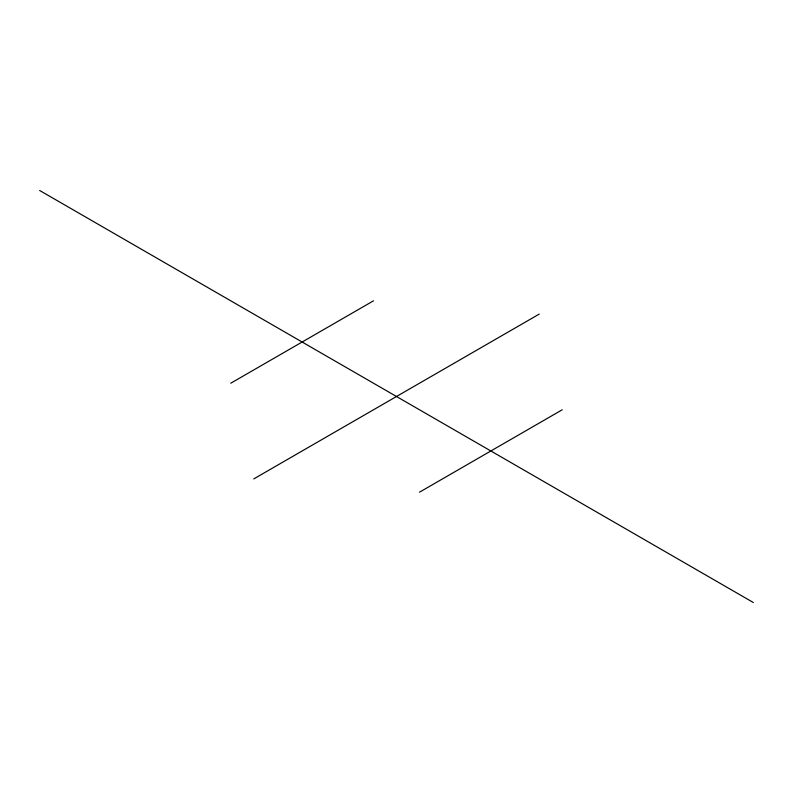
<?xml version="1.0" encoding="UTF-8"?>
<svg xmlns="http://www.w3.org/2000/svg" width="793" height="793" viewBox="0 0 793 793"><rect width="100%" height="100%" fill="white"/><g stroke="black" fill="none" stroke-linecap="round" stroke-linejoin="round"><path stroke-width="1.19" d="M230.763 383.227L373.503 300.815M253.76 478.913L539.24 314.087M419.497 492.185L562.237 409.773M39.65 190.479L753.35 602.521"/></g></svg>
